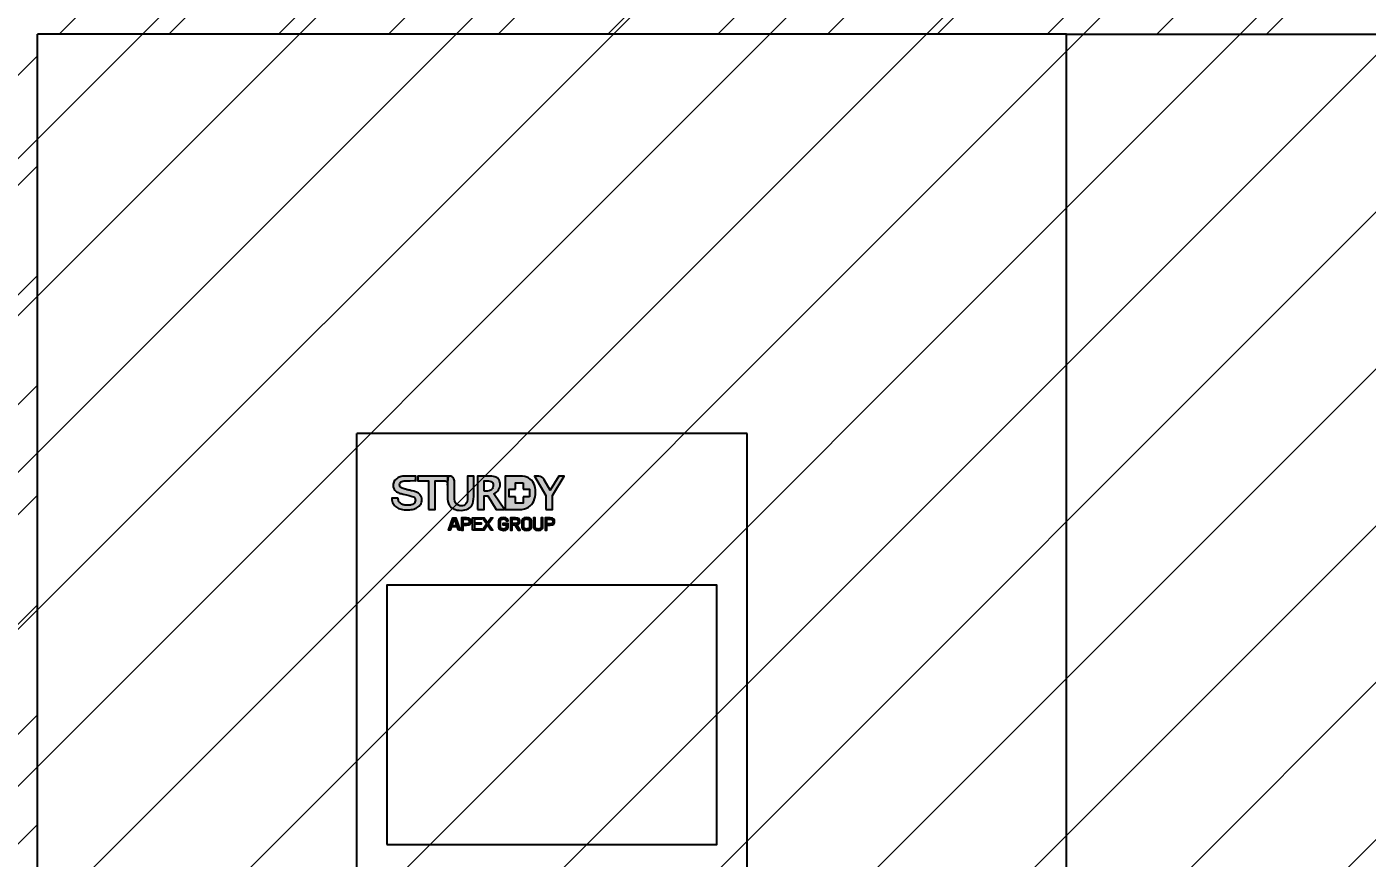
# Model space of a CAD drawing. Header units: millimetres. Extents: x 0 to 16115, y 0 to 11330.
# Drawn here: x 10148 to 10904, y 4793 to 5262 of the extents above; entities that cross this region are included whole.
import ezdxf

# ---------------------------------------------------------------- set-up
doc = ezdxf.new("R2010")
doc.units = ezdxf.units.MM
doc.header["$MEASUREMENT"] = 0
doc.linetypes.add('HIDDEN', pattern=[9.525, 6.35, -3.175])
doc.layers.get('0').update_dxf_attribs({"lineweight": 25})
for name, color, linetype, lineweight in [('D', 3, 'Continuous', 13), ('DIM', 3, 'Continuous', 9), ('H', 2, 'HIDDEN', 15)]:
    doc.layers.add(name, color=color, linetype=linetype, lineweight=lineweight)
doc.styles.add('STU25', font='isocp2.shx')
doc.dimstyles.new('STU25', dxfattribs={"dimscale": 50, "dimtxt": 2.5, "dimasz": 2, "dimexe": 0.6, "dimexo": 1, "dimgap": 1, "dimtad": 1, "dimdsep": 46, "dimtxsty": 'STU25', "dimcen": 2, "dimazin": 2, "dimtfac": 1, "dimtmove": 0, "dimatfit": 3, "dimfxl": 0, "dimtolj": 1, "dimtzin": 0, "dimarcsym": 0})

# ---------------------------------------------------------------- blocks, each defined once
blk = doc.blocks.new('*D19')
at = {"layer": 'D', "color": 0, "lineweight": -2}
for p, q in [((10104.43, 5257.75), (8878.64, 5257.75)), ((8908.64, 5157.75), (8908.64, 3284.75)), ((9673.65, 3184.75), (8878.64, 3184.75))]:
    blk.add_line(p, q, dxfattribs=at)
at = {"layer": 'D', "color": 0}
for points in [[(8891.97, 5157.75), (8925.3, 5157.75), (8908.64, 5257.75)], [(8891.97, 3284.75), (8925.3, 3284.75), (8908.64, 3184.75)]]:
    blk.add_solid(points, dxfattribs=at)
at = {"layer": 'Defpoints', "color": 0}
for p in [(10154.43, 5257.75), (8908.64, 3184.75), (9723.65, 3184.75)]:
    blk.add_point(p, dxfattribs=at)
at = {"layer": 'D', "color": 0, "insert": (8796.12, 4221.25), "char_height": 125, "attachment_point": 5, "rotation": 90, "style": 'STU25'}
blk.add_mtext('\\A1;2073', dxfattribs=at)

msp = doc.modelspace()

# ---------------------------------------------------------------- hatches: boundary and pattern name
h = msp.add_hatch(color=256)
h.dxf.hatch_style = 2
edge = h.paths.add_edge_path()
edge.add_spline(control_points=[(10389.187, 4990.21), (10388.071, 4990.714), (10387.183, 4991.464), (10386.531, 4992.46), (10385.881, 4993.455), (10385.553, 4995.042), (10385.553, 4997.22), (10385.553, 4997.22), (10385.553, 5008.733), (10385.553, 5008.733), (10385.553, 5008.733), (10386.869, 5008.733), (10386.869, 5008.733), (10386.869, 5008.733), (10387.955, 5008.804), (10388.796, 5007.873), (10389.563, 5007.023), (10389.46, 5005.978), (10389.46, 5005.978), (10389.46, 5005.978), (10389.46, 4997.194), (10389.46, 4997.194), (10389.46, 4995.107), (10389.814, 4993.725), (10390.52, 4993.047), (10391.229, 4992.366), (10392.147, 4992.027), (10393.272, 4992.027), (10394.384, 4992.027), (10395.266, 4992.363), (10395.923, 4993.034), (10396.581, 4993.705), (10396.909, 4994.997), (10396.909, 4996.915), (10396.909, 4996.915), (10396.909, 5008.733), (10396.909, 5008.733), (10396.909, 5008.733), (10400.319, 5008.733), (10400.319, 5008.733), (10400.319, 5008.733), (10400.319, 4997.182), (10400.319, 4997.182), (10400.319, 4995.004), (10400.044, 4993.443), (10399.498, 4992.498), (10398.953, 4991.555), (10398.161, 4990.811), (10397.128, 4990.268), (10396.096, 4989.727), (10394.786, 4989.455), (10393.203, 4989.455), (10391.643, 4989.455), (10390.306, 4989.708), (10389.187, 4990.21)], knot_values=[0, 0, 0, 0, 1, 1, 1, 2, 2, 2, 3, 3, 3, 4, 4, 4, 5, 5, 5, 6, 6, 6, 7, 7, 7, 8, 8, 8, 9, 9, 9, 10, 10, 10, 11, 11, 11, 12, 12, 12, 13, 13, 13, 14, 14, 14, 15, 15, 15, 16, 16, 16, 17, 17, 17, 18, 18, 18, 18], degree=3, periodic=1)
h = msp.add_hatch(color=256)
h.dxf.hatch_style = 2
edge = h.paths.add_edge_path()
edge.add_spline(control_points=[(10440.917, 4997.806), (10440.917, 4997.806), (10434.597, 5008.733), (10434.597, 5008.733), (10434.597, 5008.733), (10436.098, 5008.733), (10436.098, 5008.733), (10436.098, 5008.733), (10437.562, 5008.796), (10438.647, 5008.233), (10439.732, 5007.67), (10440.081, 5006.715), (10440.081, 5006.715), (10440.081, 5006.715), (10443.505, 5000.797), (10443.505, 5000.797), (10443.505, 5000.797), (10448.288, 5008.733), (10448.288, 5008.733), (10448.288, 5008.733), (10451.391, 5008.733), (10451.391, 5008.733), (10451.391, 5008.733), (10444.823, 4997.83), (10444.823, 4997.83), (10444.823, 4997.83), (10444.823, 4989.928), (10444.823, 4989.928), (10444.823, 4989.928), (10440.917, 4989.928), (10440.917, 4989.928), (10440.917, 4989.928), (10440.917, 4997.806), (10440.917, 4997.806)], knot_values=[0, 0, 0, 0, 1, 1, 1, 2, 2, 2, 3, 3, 3, 4, 4, 4, 5, 5, 5, 6, 6, 6, 7, 7, 7, 8, 8, 8, 9, 9, 9, 10, 10, 10, 11, 11, 11, 11], degree=3, periodic=1)
h = msp.add_hatch(color=256)
h.dxf.hatch_style = 2
edge = h.paths.add_edge_path()
edge.add_spline(control_points=[(10359.86, 5005.773), (10359.491, 5005.593), (10359.185, 5005.349), (10358.942, 5005.041), (10358.7, 5004.733), (10358.579, 5004.348), (10358.579, 5003.887), (10358.579, 5003.235), (10358.806, 5002.727), (10359.263, 5002.358), (10359.719, 5001.99), (10360.315, 5001.712), (10361.053, 5001.525), (10361.131, 5001.507), (10361.437, 5001.434), (10361.971, 5001.305), (10362.504, 5001.177), (10363.101, 5001.036), (10363.761, 5000.882), (10364.42, 5000.728), (10365.066, 5000.578), (10365.698, 5000.432), (10366.328, 5000.287), (10366.78, 5000.18), (10367.051, 5000.111), (10367.73, 4999.923), (10368.322, 4999.667), (10368.828, 4999.342), (10369.332, 4999.017), (10369.754, 4998.644), (10370.094, 4998.225), (10370.434, 4997.806), (10370.685, 4997.356), (10370.851, 4996.877), (10371.015, 4996.398), (10371.098, 4995.918), (10371.098, 4995.44), (10371.098, 4994.412), (10370.86, 4993.535), (10370.385, 4992.809), (10369.91, 4992.081), (10369.283, 4991.486), (10368.507, 4991.024), (10367.73, 4990.561), (10366.847, 4990.223), (10365.857, 4990.01), (10364.868, 4989.796), (10363.858, 4989.688), (10362.829, 4989.688), (10361.645, 4989.688), (10360.529, 4989.817), (10359.482, 4990.073), (10358.433, 4990.331), (10357.521, 4990.724), (10356.744, 4991.255), (10355.968, 4991.785), (10355.347, 4992.466), (10354.881, 4993.296), (10354.416, 4994.126), (10354.172, 4995.106), (10354.153, 4996.235), (10354.153, 4996.235), (10357.793, 4996.235), (10357.793, 4996.235), (10357.793, 4995.534), (10357.928, 4994.934), (10358.2, 4994.438), (10358.472, 4993.942), (10358.85, 4993.535), (10359.336, 4993.219), (10359.821, 4992.901), (10360.378, 4992.671), (10361.01, 4992.526), (10361.641, 4992.38), (10362.324, 4992.307), (10363.062, 4992.307), (10363.858, 4992.307), (10364.537, 4992.388), (10365.1, 4992.551), (10365.663, 4992.714), (10366.12, 4992.923), (10366.469, 4993.181), (10366.819, 4993.437), (10367.07, 4993.732), (10367.225, 4994.066), (10367.381, 4994.4), (10367.459, 4994.738), (10367.459, 4995.08), (10367.459, 4995.782), (10367.279, 4996.299), (10366.92, 4996.634), (10366.561, 4996.967), (10366.168, 4997.202), (10365.741, 4997.34), (10365.003, 4997.579), (10364.145, 4997.806), (10363.165, 4998.02), (10362.184, 4998.233), (10360.976, 4998.512), (10359.54, 4998.854), (10358.646, 4999.06), (10357.905, 4999.329), (10357.312, 4999.662), (10356.72, 4999.997), (10356.25, 5000.369), (10355.9, 5000.779), (10355.55, 5001.19), (10355.303, 5001.627), (10355.158, 5002.089), (10355.012, 5002.551), (10354.94, 5003.021), (10354.94, 5003.501), (10354.94, 5004.425), (10355.158, 5005.225), (10355.594, 5005.902), (10356.031, 5006.577), (10356.609, 5007.138), (10357.327, 5007.583), (10358.045, 5008.028), (10358.626, 5008.298), (10359.538, 5008.513), (10360.451, 5008.726), (10361.694, 5008.733), (10362.626, 5008.733), (10363.713, 5008.733), (10367.668, 5008.733), (10367.668, 5008.733), (10367.668, 5008.733), (10367.655, 5006.176), (10367.655, 5006.176), (10367.655, 5006.176), (10361.663, 5006.213), (10361.065, 5006.088), (10360.622, 5005.996), (10360.228, 5005.953), (10359.86, 5005.773)], knot_values=[0, 0, 0, 0, 1, 1, 1, 2, 2, 2, 3, 3, 3, 4, 4, 4, 5, 5, 5, 6, 6, 6, 7, 7, 7, 8, 8, 8, 9, 9, 9, 10, 10, 10, 11, 11, 11, 12, 12, 12, 13, 13, 13, 14, 14, 14, 15, 15, 15, 16, 16, 16, 17, 17, 17, 18, 18, 18, 19, 19, 19, 20, 20, 20, 21, 21, 21, 22, 22, 22, 23, 23, 23, 24, 24, 24, 25, 25, 25, 26, 26, 26, 27, 27, 27, 28, 28, 28, 29, 29, 29, 30, 30, 30, 31, 31, 31, 32, 32, 32, 33, 33, 33, 34, 34, 34, 35, 35, 35, 36, 36, 36, 37, 37, 37, 38, 38, 38, 39, 39, 39, 40, 40, 40, 41, 41, 41, 42, 42, 42, 43, 43, 43, 44, 44, 44, 45, 45, 45, 45], degree=3, periodic=1)
h = msp.add_hatch(color=256)
h.dxf.hatch_style = 2
edge = h.paths.add_edge_path()
edge.add_spline(control_points=[(10374.783, 5006.136), (10374.783, 5006.136), (10368.778, 5006.136), (10368.778, 5006.136), (10368.778, 5006.136), (10368.778, 5008.733), (10368.778, 5008.733), (10368.778, 5008.733), (10386.138, 5008.733), (10386.138, 5008.733), (10386.138, 5008.733), (10385.602, 5003.563), (10385.602, 5003.563), (10385.602, 5003.563), (10385.709, 5005.343), (10385.116, 5005.785), (10384.522, 5006.228), (10383.949, 5006.136), (10383.949, 5006.136), (10383.949, 5006.136), (10383.432, 5006.136), (10383.432, 5006.136), (10383.432, 5006.136), (10378.689, 5006.136), (10378.689, 5006.136), (10378.689, 5006.136), (10378.689, 4989.928), (10378.689, 4989.928), (10378.689, 4989.928), (10374.783, 4989.928), (10374.783, 4989.928), (10374.783, 4989.928), (10374.783, 5006.136), (10374.783, 5006.136)], knot_values=[0, 0, 0, 0, 1, 1, 1, 2, 2, 2, 3, 3, 3, 4, 4, 4, 5, 5, 5, 6, 6, 6, 7, 7, 7, 8, 8, 8, 9, 9, 9, 10, 10, 10, 11, 11, 11, 11], degree=3, periodic=1)
h = msp.add_hatch(color=256)
h.dxf.hatch_style = 2
edge = h.paths.add_edge_path()
edge.add_spline(control_points=[(10415.277, 5004.074), (10415.277, 5002.975), (10414.956, 5001.935), (10414.323, 5000.956), (10413.687, 4999.98), (10412.791, 4999.233), (10411.633, 4998.718), (10411.633, 4998.718), (10417.768, 4989.928), (10417.768, 4989.928), (10417.768, 4989.928), (10413.011, 4989.928), (10413.011, 4989.928), (10413.011, 4989.928), (10408.325, 4997.627), (10408.325, 4997.627), (10408.325, 4997.627), (10406.2, 4997.627), (10406.2, 4997.627), (10406.2, 4997.627), (10406.2, 4989.928), (10406.2, 4989.928), (10406.2, 4989.928), (10402.522, 4989.928), (10402.522, 4989.928), (10402.522, 4989.928), (10402.522, 5008.733), (10402.522, 5008.733), (10402.522, 5008.733), (10409.551, 5008.733), (10409.551, 5008.733), (10410.991, 5008.733), (10412.086, 5008.553), (10412.84, 5008.195), (10413.591, 5007.834), (10414.186, 5007.288), (10414.622, 5006.556), (10415.057, 5005.824), (10415.277, 5004.996), (10415.277, 5004.074)], knot_values=[0, 0, 0, 0, 1, 1, 1, 2, 2, 2, 3, 3, 3, 4, 4, 4, 5, 5, 5, 6, 6, 6, 7, 7, 7, 8, 8, 8, 9, 9, 9, 10, 10, 10, 11, 11, 11, 12, 12, 12, 13, 13, 13, 13], degree=3, periodic=1)
edge = h.paths.add_edge_path()
edge.add_spline(control_points=[(10406.2, 5000.199), (10406.2, 5000.199), (10407.094, 5000.199), (10407.094, 5000.199), (10408.7, 5000.199), (10409.815, 5000.551), (10410.437, 5001.255), (10411.057, 5001.96), (10411.371, 5002.754), (10411.371, 5003.643), (10411.371, 5004.414), (10411.118, 5005.027), (10410.618, 5005.48), (10410.117, 5005.932), (10409.098, 5006.161), (10407.562, 5006.161), (10407.562, 5006.161), (10406.2, 5006.161), (10406.2, 5006.161), (10406.2, 5006.161), (10406.2, 5000.199), (10406.2, 5000.199)], knot_values=[0, 0, 0, 0, 1, 1, 1, 2, 2, 2, 3, 3, 3, 4, 4, 4, 5, 5, 5, 6, 6, 6, 7, 7, 7, 7], degree=3, periodic=1)
h = msp.add_hatch(color=256)
edge = h.paths.add_edge_path()
edge.add_spline(control_points=[(10418.123, 4989.928), (10418.123, 4989.928), (10418.123, 5008.733), (10418.123, 5008.733), (10418.123, 5008.733), (10426.214, 5008.733), (10426.214, 5008.733), (10428.383, 5008.733), (10430.07, 5008.386), (10431.275, 5007.692), (10432.484, 5006.997), (10433.444, 5005.974), (10434.16, 5004.623), (10434.876, 5003.272), (10435.234, 5001.638), (10435.234, 4999.725), (10435.234, 4997.853), (10434.893, 4996.179), (10434.21, 4994.707), (10433.53, 4993.232), (10432.538, 4992.066), (10431.233, 4991.212), (10429.929, 4990.356), (10428.14, 4989.928), (10425.872, 4989.928), (10425.872, 4989.928), (10418.123, 4989.928), (10418.123, 4989.928)], knot_values=[0, 0, 0, 0, 1, 1, 1, 2, 2, 2, 3, 3, 3, 4, 4, 4, 5, 5, 5, 6, 6, 6, 7, 7, 7, 8, 8, 8, 9, 9, 9, 9], degree=3, periodic=0)
h.paths.add_polyline_path([(10428.276, 4997.052), (10428.276, 4993.55), (10423.898, 4993.55), (10423.898, 4997.052), (10420.393, 4997.052), (10420.393, 5001.43), (10423.898, 5001.43), (10423.898, 5005.03), (10428.276, 5005.03), (10428.276, 5001.43), (10431.873, 5001.43), (10431.873, 4997.052)], flags=16)
h = msp.add_hatch(color=256)
h.paths.add_polyline_path([(10409.945, 4978.261), (10408.084, 4981.038), (10406.238, 4978.261), (10405.069, 4978.261), (10407.513, 4981.785), (10405.081, 4985.28), (10406.224, 4985.28), (10408.071, 4982.524), (10409.957, 4985.28), (10411.087, 4985.28), (10408.642, 4981.796), (10411.114, 4978.261)])
h.paths.add_polyline_path([(10399.674, 4978.261), (10399.674, 4985.28), (10404.788, 4985.28), (10404.788, 4984.532), (10400.697, 4984.532), (10400.697, 4982.347), (10404.484, 4982.347), (10404.484, 4981.599), (10400.697, 4981.599), (10400.697, 4979.01), (10404.788, 4979.01), (10404.788, 4978.261)])
h.paths.add_polyline_path([(10389.496, 4984.581), (10389.323, 4984.581), (10388.061, 4980.978), (10390.758, 4980.978)], flags=16)
h.paths.add_polyline_path([(10391.715, 4978.261), (10391.024, 4980.24), (10387.822, 4980.24), (10387.105, 4978.261), (10386.081, 4978.261), (10388.552, 4985.28), (10390.213, 4985.28), (10392.725, 4978.261)])
edge = h.paths.add_edge_path()
edge.add_spline(control_points=[(10430.155, 4978.173), (10428.07, 4978.173), (10427.484, 4979.413), (10427.484, 4980.063), (10427.484, 4980.063), (10427.484, 4983.488), (10427.484, 4983.488), (10427.484, 4984.119), (10428.029, 4985.349), (10430.167, 4985.349), (10432.241, 4985.349), (10432.838, 4984.119), (10432.838, 4983.479), (10432.838, 4983.479), (10432.838, 4980.053), (10432.838, 4980.053), (10432.838, 4979.403), (10432.28, 4978.173), (10430.155, 4978.173)], knot_values=[0, 0, 0, 0, 1, 1, 1, 2, 2, 2, 3, 3, 3, 4, 4, 4, 5, 5, 5, 6, 6, 6, 6], degree=3, periodic=0)
edge = h.paths.add_edge_path()
edge.add_spline(control_points=[(10396.246, 4981.028), (10396.246, 4981.028), (10394.412, 4981.028), (10394.412, 4981.028), (10394.412, 4981.028), (10394.412, 4978.261), (10394.412, 4978.261), (10394.412, 4978.261), (10393.389, 4978.261), (10393.389, 4978.261), (10393.389, 4978.261), (10393.389, 4985.28), (10393.389, 4985.28), (10393.389, 4985.28), (10396.192, 4985.28), (10396.192, 4985.28), (10398.331, 4985.28), (10398.743, 4984.02), (10398.743, 4983.42), (10398.743, 4983.42), (10398.743, 4982.908), (10398.743, 4982.908), (10398.743, 4982.288), (10398.331, 4981.028), (10396.246, 4981.028)], knot_values=[0, 0, 0, 0, 1, 1, 1, 2, 2, 2, 3, 3, 3, 4, 4, 4, 5, 5, 5, 6, 6, 6, 7, 7, 7, 8, 8, 8, 8], degree=3, periodic=0)
edge = h.paths.add_edge_path(flags=16)
edge.add_spline(control_points=[(10397.72, 4983.4), (10397.72, 4984.394), (10396.724, 4984.532), (10396.165, 4984.532), (10396.165, 4984.532), (10394.412, 4984.532), (10394.412, 4984.532), (10394.412, 4984.532), (10394.412, 4981.775), (10394.412, 4981.775), (10394.412, 4981.775), (10396.192, 4981.775), (10396.192, 4981.775), (10396.75, 4981.775), (10397.72, 4981.923), (10397.72, 4982.918), (10397.72, 4982.918), (10397.72, 4983.4), (10397.72, 4983.4)], knot_values=[0, 0, 0, 0, 1, 1, 1, 2, 2, 2, 3, 3, 3, 4, 4, 4, 5, 5, 5, 6, 6, 6, 6], degree=3, periodic=0)
edge = h.paths.add_edge_path()
edge.add_spline(control_points=[(10417.04, 4978.173), (10414.953, 4978.173), (10414.383, 4979.443), (10414.383, 4980.063), (10414.383, 4980.063), (10414.383, 4983.488), (10414.383, 4983.488), (10414.383, 4984.09), (10414.927, 4985.349), (10417.067, 4985.349), (10419.139, 4985.349), (10419.736, 4984.148), (10419.736, 4983.479), (10419.736, 4983.479), (10418.714, 4983.479), (10418.714, 4983.479), (10418.714, 4984.444), (10417.598, 4984.611), (10417.067, 4984.611), (10416.522, 4984.611), (10415.405, 4984.444), (10415.405, 4983.469), (10415.405, 4983.469), (10415.405, 4980.063), (10415.405, 4980.063), (10415.405, 4979.069), (10416.522, 4978.911), (10417.067, 4978.911), (10417.598, 4978.911), (10418.714, 4979.069), (10418.714, 4980.063), (10418.714, 4980.063), (10418.714, 4981.381), (10418.714, 4981.381), (10418.714, 4981.381), (10416.761, 4981.381), (10416.761, 4981.381), (10416.761, 4981.381), (10416.761, 4982.13), (10416.761, 4982.13), (10416.761, 4982.13), (10419.736, 4982.13), (10419.736, 4982.13), (10419.736, 4982.13), (10419.736, 4980.053), (10419.736, 4980.053), (10419.736, 4979.433), (10419.153, 4978.173), (10417.04, 4978.173)], knot_values=[0, 0, 0, 0, 1, 1, 1, 2, 2, 2, 3, 3, 3, 4, 4, 4, 5, 5, 5, 6, 6, 6, 7, 7, 7, 8, 8, 8, 9, 9, 9, 10, 10, 10, 11, 11, 11, 12, 12, 12, 13, 13, 13, 14, 14, 14, 15, 15, 15, 16, 16, 16, 16], degree=3, periodic=0)
edge = h.paths.add_edge_path(flags=17)
edge.add_spline(control_points=[(10425.344, 4983.4), (10425.344, 4984.394), (10424.335, 4984.532), (10423.777, 4984.532), (10423.777, 4984.532), (10422.023, 4984.532), (10422.023, 4984.532), (10422.023, 4984.532), (10422.023, 4981.973), (10422.023, 4981.973), (10422.023, 4981.973), (10423.804, 4981.973), (10423.804, 4981.973), (10424.362, 4981.973), (10425.344, 4982.12), (10425.344, 4983.105), (10425.344, 4983.105), (10425.344, 4983.4), (10425.344, 4983.4)], knot_values=[0, 0, 0, 0, 1, 1, 1, 2, 2, 2, 3, 3, 3, 4, 4, 4, 5, 5, 5, 6, 6, 6, 6], degree=3, periodic=0)
edge = h.paths.add_edge_path()
edge.add_spline(control_points=[(10425.437, 4978.261), (10425.437, 4978.261), (10423.577, 4981.224), (10423.577, 4981.224), (10423.577, 4981.224), (10422.023, 4981.224), (10422.023, 4981.224), (10422.023, 4981.224), (10422.023, 4978.261), (10422.023, 4978.261), (10422.023, 4978.261), (10421, 4978.261), (10421, 4978.261), (10421, 4978.261), (10421, 4985.28), (10421, 4985.28), (10421, 4985.28), (10423.804, 4985.28), (10423.804, 4985.28), (10425.942, 4985.28), (10426.368, 4984.03), (10426.368, 4983.429), (10426.368, 4983.429), (10426.368, 4983.095), (10426.368, 4983.095), (10426.368, 4982.573), (10426.048, 4981.599), (10424.653, 4981.294), (10424.653, 4981.294), (10426.593, 4978.261), (10426.593, 4978.261), (10426.593, 4978.261), (10425.437, 4978.261), (10425.437, 4978.261)], knot_values=[0, 0, 0, 0, 1, 1, 1, 2, 2, 2, 3, 3, 3, 4, 4, 4, 5, 5, 5, 6, 6, 6, 7, 7, 7, 8, 8, 8, 9, 9, 9, 10, 10, 10, 11, 11, 11, 11], degree=3, periodic=0)
edge = h.paths.add_edge_path()
edge.add_spline(control_points=[(10443.455, 4981.028), (10443.455, 4981.028), (10441.621, 4981.028), (10441.621, 4981.028), (10441.621, 4981.028), (10441.621, 4978.261), (10441.621, 4978.261), (10441.621, 4978.261), (10440.598, 4978.261), (10440.598, 4978.261), (10440.598, 4978.261), (10440.598, 4985.28), (10440.598, 4985.28), (10440.598, 4985.28), (10443.402, 4985.28), (10443.402, 4985.28), (10445.542, 4985.28), (10445.952, 4984.02), (10445.952, 4983.42), (10445.952, 4983.42), (10445.952, 4982.908), (10445.952, 4982.908), (10445.952, 4982.288), (10445.542, 4981.028), (10443.455, 4981.028)], knot_values=[0, 0, 0, 0, 1, 1, 1, 2, 2, 2, 3, 3, 3, 4, 4, 4, 5, 5, 5, 6, 6, 6, 7, 7, 7, 8, 8, 8, 8], degree=3, periodic=0)
edge = h.paths.add_edge_path()
edge.add_spline(control_points=[(10436.666, 4978.173), (10434.514, 4978.173), (10433.968, 4979.403), (10433.968, 4980.063), (10433.968, 4980.063), (10433.968, 4985.28), (10433.968, 4985.28), (10433.968, 4985.28), (10434.991, 4985.28), (10434.991, 4985.28), (10434.991, 4985.28), (10434.991, 4980.063), (10434.991, 4980.063), (10434.991, 4979.069), (10436.12, 4978.911), (10436.651, 4978.911), (10437.196, 4978.911), (10438.313, 4979.069), (10438.313, 4980.063), (10438.313, 4980.063), (10438.313, 4985.28), (10438.313, 4985.28), (10438.313, 4985.28), (10439.336, 4985.28), (10439.336, 4985.28), (10439.336, 4985.28), (10439.336, 4980.053), (10439.336, 4980.053), (10439.336, 4979.393), (10438.804, 4978.173), (10436.666, 4978.173)], knot_values=[0, 0, 0, 0, 1, 1, 1, 2, 2, 2, 3, 3, 3, 4, 4, 4, 5, 5, 5, 6, 6, 6, 7, 7, 7, 8, 8, 8, 9, 9, 9, 10, 10, 10, 10], degree=3, periodic=0)
edge = h.paths.add_edge_path(flags=17)
edge.add_spline(control_points=[(10431.816, 4983.469), (10431.816, 4984.453), (10430.699, 4984.611), (10430.167, 4984.611), (10429.623, 4984.611), (10428.508, 4984.453), (10428.508, 4983.469), (10428.508, 4983.469), (10428.508, 4980.063), (10428.508, 4980.063), (10428.508, 4979.069), (10429.623, 4978.911), (10430.167, 4978.911), (10430.699, 4978.911), (10431.816, 4979.069), (10431.816, 4980.063), (10431.816, 4980.063), (10431.816, 4983.469), (10431.816, 4983.469)], knot_values=[0, 0, 0, 0, 1, 1, 1, 2, 2, 2, 3, 3, 3, 4, 4, 4, 5, 5, 5, 6, 6, 6, 6], degree=3, periodic=0)
edge = h.paths.add_edge_path(flags=16)
edge.add_spline(control_points=[(10444.93, 4983.4), (10444.93, 4984.394), (10443.933, 4984.532), (10443.375, 4984.532), (10443.375, 4984.532), (10441.621, 4984.532), (10441.621, 4984.532), (10441.621, 4984.532), (10441.621, 4981.775), (10441.621, 4981.775), (10441.621, 4981.775), (10443.402, 4981.775), (10443.402, 4981.775), (10443.96, 4981.775), (10444.93, 4981.923), (10444.93, 4982.918), (10444.93, 4982.918), (10444.93, 4983.4), (10444.93, 4983.4)], knot_values=[0, 0, 0, 0, 1, 1, 1, 2, 2, 2, 3, 3, 3, 4, 4, 4, 5, 5, 5, 6, 6, 6, 6], degree=3, periodic=0)
at = {"layer": 'DIM'}
h = msp.add_hatch(dxfattribs=at)
h.set_pattern_fill('ANSI31', color=256, scale=350, style=0)
h.set_pattern_definition([(45, (-20178.267, -2318.325), (-30.93592, 30.93592), [])])
h.paths.add_polyline_path([(10154.43, 5257.746), (10154.43, 3184.746), (9723.646, 3184.746), (9723.646, 4971.681), (9054.43, 4971.681), (9054.43, 6434.746), (12994.43, 6434.746), (12994.43, 4971.681), (12325.214, 4971.681), (12325.214, 3184.746), (11894.43, 3184.746), (11894.43, 5257.746)])
edge = h.paths.add_edge_path(flags=16)
edge.add_line((11894.43, 3207.746), (11894.43, 3184.746))
edge.add_line((10154.43, 3207.746), (10154.43, 3184.746))
at = {"layer": 'H', "ltscale": 5}
h = msp.add_hatch(dxfattribs=at)
h.set_pattern_fill('ANSI31', color=256, scale=500, style=0)
h.set_pattern_definition([(45, (4304.4, 20650.17), (-44.19417, 44.19417), [])])
h.paths.add_polyline_path([(13044.43, 6434.746), (12994.43, 6434.746)], flags=16)
h.paths.add_polyline_path([(13044.43, 6434.746), (12994.43, 6434.746)], flags=0)
h.paths.add_polyline_path([(13044.43, 6434.746), (12994.43, 6434.746)], flags=0)
h.paths.add_polyline_path([(13044.43, 6434.746), (12994.43, 6434.746)], flags=0)
h.paths.add_polyline_path([(13044.43, 6434.746), (12994.43, 6434.746)], flags=0)
edge = h.paths.add_edge_path()
edge.add_line((9054.43, 3184.746), (9054.43, 6434.746))
edge.add_line((9004.43, 3134.746), (9004.43, 6434.746))
edge.add_line((9054.43, 3184.746), (12994.43, 3184.746))
edge.add_line((9004.43, 3134.746), (13044.43, 3134.746))
edge.add_line((13044.43, 6434.746), (12994.43, 6434.746))
edge.add_line((12994.43, 5184.746), (12994.43, 5194.746))
edge.add_line((12994.43, 3184.746), (12994.43, 6434.746))
edge.add_line((13044.43, 3134.746), (13044.43, 6434.746))

# ---------------------------------------------------------------- linework, layer by layer
for p, q in [((10734.43, 5257.746), (10154.43, 5257.746)), ((10154.43, 3557.746), (10154.43, 5257.746)), ((10734.43, 3557.746), (10734.43, 5257.746)), ((10734.43, 5257.746), (11894.43, 5257.746)), ((10734.43, 3557.746), (10734.43, 5257.746)), ((10334.43, 4282.746), (10334.43, 5032.746)), ((10554.43, 5032.746), (10334.43, 5032.746)), ((10554.43, 4282.746), (10554.43, 5032.746))]:
    msp.add_line(p, q)
for points in [[(10423.898, 4997.052), (10420.393, 4997.052), (10420.393, 5001.43), (10423.898, 5001.43)], [(10423.898, 5001.43), (10423.898, 5005.03), (10428.276, 5005.03)], [(10428.276, 5005.03), (10428.276, 5001.43)], [(10428.276, 5001.43), (10431.873, 5001.43), (10431.873, 4997.052)], [(10428.276, 4997.052), (10428.276, 4993.55), (10423.898, 4993.55), (10423.898, 4997.052)], [(10431.873, 4997.052), (10428.276, 4997.052)], [(10391.715, 4978.261), (10391.024, 4980.24), (10387.822, 4980.24), (10387.105, 4978.261), (10386.081, 4978.261), (10388.552, 4985.28), (10390.213, 4985.28), (10392.725, 4978.261), (10391.715, 4978.261)], [(10389.496, 4984.581), (10389.323, 4984.581), (10388.061, 4980.978), (10390.758, 4980.978), (10389.496, 4984.581)], [(10399.674, 4978.261), (10399.674, 4985.28), (10404.788, 4985.28), (10404.788, 4984.532), (10400.697, 4984.532), (10400.697, 4982.347), (10404.484, 4982.347), (10404.484, 4981.599), (10400.697, 4981.599), (10400.697, 4979.01), (10404.788, 4979.01), (10404.788, 4978.261), (10399.674, 4978.261)], [(10409.945, 4978.261), (10408.084, 4981.038), (10406.238, 4978.261), (10405.069, 4978.261), (10407.513, 4981.785), (10405.081, 4985.28), (10406.224, 4985.28), (10408.071, 4982.524), (10409.957, 4985.28), (10411.087, 4985.28), (10408.642, 4981.796), (10411.114, 4978.261), (10409.945, 4978.261)]]:
    msp.add_lwpolyline(points)
msp.add_lwpolyline([(10351.43, 4801.246), (10537.43, 4801.246), (10537.43, 4947.246), (10351.43, 4947.246)], close=True)
for points, knots in [([(10385.553, 5008.733), (10385.553, 5008.733), (10386.869, 5008.733), (10386.869, 5008.733), (10386.869, 5008.733), (10387.955, 5008.804), (10388.796, 5007.873), (10389.563, 5007.023), (10389.46, 5005.978), (10389.46, 5005.978), (10389.46, 5005.978), (10389.46, 4997.194), (10389.46, 4997.194), (10389.46, 4995.107), (10389.814, 4993.725), (10390.52, 4993.047), (10391.229, 4992.366), (10392.147, 4992.027), (10393.272, 4992.027), (10394.384, 4992.027), (10395.266, 4992.363), (10395.923, 4993.034), (10396.581, 4993.705), (10396.909, 4994.997), (10396.909, 4996.915), (10396.909, 4996.915), (10396.909, 5008.733), (10396.909, 5008.733), (10396.909, 5008.733), (10400.319, 5008.733), (10400.319, 5008.733), (10400.319, 5008.733), (10400.319, 4997.182), (10400.319, 4997.182), (10400.319, 4995.004), (10400.044, 4993.443), (10399.498, 4992.498), (10398.953, 4991.555), (10398.161, 4990.811), (10397.128, 4990.268), (10396.096, 4989.727), (10394.786, 4989.455), (10393.203, 4989.455), (10391.643, 4989.455), (10390.306, 4989.708), (10389.187, 4990.21), (10388.071, 4990.714), (10387.183, 4991.464), (10386.531, 4992.46), (10385.881, 4993.455), (10385.553, 4995.042), (10385.553, 4997.22), (10385.553, 4997.22), (10385.553, 5008.733), (10385.553, 5008.733)], [0, 0, 0, 0, 1, 1, 1, 2, 2, 2, 3, 3, 3, 4, 4, 4, 5, 5, 5, 6, 6, 6, 7, 7, 7, 8, 8, 8, 9, 9, 9, 10, 10, 10, 11, 11, 11, 12, 12, 12, 13, 13, 13, 14, 14, 14, 15, 15, 15, 16, 16, 16, 17, 17, 17, 18, 18, 18, 18]), ([(10440.917, 4989.928), (10440.917, 4989.928), (10440.917, 4997.806), (10440.917, 4997.806), (10440.917, 4997.806), (10434.597, 5008.733), (10434.597, 5008.733), (10434.597, 5008.733), (10436.098, 5008.733), (10436.098, 5008.733), (10436.098, 5008.733), (10437.562, 5008.796), (10438.647, 5008.233), (10439.732, 5007.67), (10440.081, 5006.715), (10440.081, 5006.715), (10440.081, 5006.715), (10443.505, 5000.797), (10443.505, 5000.797), (10443.505, 5000.797), (10448.288, 5008.733), (10448.288, 5008.733), (10448.288, 5008.733), (10451.391, 5008.733), (10451.391, 5008.733), (10451.391, 5008.733), (10444.823, 4997.83), (10444.823, 4997.83), (10444.823, 4997.83), (10444.823, 4989.928), (10444.823, 4989.928), (10444.823, 4989.928), (10440.917, 4989.928), (10440.917, 4989.928)], [0, 0, 0, 0, 1, 1, 1, 2, 2, 2, 3, 3, 3, 4, 4, 4, 5, 5, 5, 6, 6, 6, 7, 7, 7, 8, 8, 8, 9, 9, 9, 10, 10, 10, 11, 11, 11, 11]), ([(10357.793, 4996.235), (10357.793, 4995.534), (10357.928, 4994.934), (10358.2, 4994.438), (10358.472, 4993.942), (10358.85, 4993.535), (10359.336, 4993.219), (10359.821, 4992.901), (10360.378, 4992.671), (10361.01, 4992.526), (10361.641, 4992.38), (10362.324, 4992.307), (10363.062, 4992.307), (10363.858, 4992.307), (10364.537, 4992.388), (10365.1, 4992.551), (10365.663, 4992.714), (10366.12, 4992.923), (10366.469, 4993.181), (10366.819, 4993.437), (10367.07, 4993.732), (10367.225, 4994.066), (10367.381, 4994.4), (10367.459, 4994.738), (10367.459, 4995.08), (10367.459, 4995.782), (10367.279, 4996.299), (10366.92, 4996.634), (10366.561, 4996.967), (10366.168, 4997.202), (10365.741, 4997.34), (10365.003, 4997.579), (10364.145, 4997.806), (10363.165, 4998.02), (10362.184, 4998.233), (10360.976, 4998.512), (10359.54, 4998.854), (10358.646, 4999.06), (10357.905, 4999.329), (10357.312, 4999.662), (10356.72, 4999.997), (10356.25, 5000.369), (10355.9, 5000.779), (10355.55, 5001.19), (10355.303, 5001.627), (10355.158, 5002.089), (10355.012, 5002.551), (10354.94, 5003.021), (10354.94, 5003.501), (10354.94, 5004.425), (10355.158, 5005.225), (10355.594, 5005.902), (10356.031, 5006.577), (10356.609, 5007.138), (10357.327, 5007.583), (10358.045, 5008.028), (10358.626, 5008.298), (10359.538, 5008.513), (10360.451, 5008.726), (10361.694, 5008.733), (10362.626, 5008.733), (10363.713, 5008.733), (10367.668, 5008.733), (10367.668, 5008.733), (10367.668, 5008.733), (10367.655, 5006.176), (10367.655, 5006.176), (10367.655, 5006.176), (10361.663, 5006.213), (10361.065, 5006.088), (10360.622, 5005.996), (10360.228, 5005.953), (10359.86, 5005.773), (10359.491, 5005.593), (10359.185, 5005.349), (10358.942, 5005.041), (10358.7, 5004.733), (10358.579, 5004.348), (10358.579, 5003.887), (10358.579, 5003.235), (10358.806, 5002.727), (10359.263, 5002.358), (10359.719, 5001.99), (10360.315, 5001.712), (10361.053, 5001.525), (10361.131, 5001.507), (10361.437, 5001.434), (10361.971, 5001.305), (10362.504, 5001.177), (10363.101, 5001.036), (10363.761, 5000.882), (10364.42, 5000.728), (10365.066, 5000.578), (10365.698, 5000.432), (10366.328, 5000.287), (10366.78, 5000.18), (10367.051, 5000.111), (10367.73, 4999.923), (10368.322, 4999.667), (10368.828, 4999.342), (10369.332, 4999.017), (10369.754, 4998.644), (10370.094, 4998.225), (10370.434, 4997.806), (10370.685, 4997.356), (10370.851, 4996.877), (10371.015, 4996.398), (10371.098, 4995.918), (10371.098, 4995.44), (10371.098, 4994.412), (10370.86, 4993.535), (10370.385, 4992.809), (10369.91, 4992.081), (10369.283, 4991.486), (10368.507, 4991.024), (10367.73, 4990.561), (10366.847, 4990.223), (10365.857, 4990.01), (10364.868, 4989.796), (10363.858, 4989.688), (10362.829, 4989.688), (10361.645, 4989.688), (10360.529, 4989.817), (10359.482, 4990.073), (10358.433, 4990.331), (10357.521, 4990.724), (10356.744, 4991.255), (10355.968, 4991.785), (10355.347, 4992.466), (10354.881, 4993.296), (10354.416, 4994.126), (10354.172, 4995.106), (10354.153, 4996.235), (10354.153, 4996.235), (10357.793, 4996.235), (10357.793, 4996.235)], [0, 0, 0, 0, 1, 1, 1, 2, 2, 2, 3, 3, 3, 4, 4, 4, 5, 5, 5, 6, 6, 6, 7, 7, 7, 8, 8, 8, 9, 9, 9, 10, 10, 10, 11, 11, 11, 12, 12, 12, 13, 13, 13, 14, 14, 14, 15, 15, 15, 16, 16, 16, 17, 17, 17, 18, 18, 18, 19, 19, 19, 20, 20, 20, 21, 21, 21, 22, 22, 22, 23, 23, 23, 24, 24, 24, 25, 25, 25, 26, 26, 26, 27, 27, 27, 28, 28, 28, 29, 29, 29, 30, 30, 30, 31, 31, 31, 32, 32, 32, 33, 33, 33, 34, 34, 34, 35, 35, 35, 36, 36, 36, 37, 37, 37, 38, 38, 38, 39, 39, 39, 40, 40, 40, 41, 41, 41, 42, 42, 42, 43, 43, 43, 44, 44, 44, 45, 45, 45, 45]), ([(10374.783, 4989.928), (10374.783, 4989.928), (10374.783, 5006.136), (10374.783, 5006.136), (10374.783, 5006.136), (10368.778, 5006.136), (10368.778, 5006.136), (10368.778, 5006.136), (10368.778, 5008.733), (10368.778, 5008.733), (10368.778, 5008.733), (10386.138, 5008.733), (10386.138, 5008.733), (10386.138, 5008.733), (10385.602, 5003.563), (10385.602, 5003.563), (10385.602, 5003.563), (10385.709, 5005.343), (10385.116, 5005.785), (10384.522, 5006.228), (10383.949, 5006.136), (10383.949, 5006.136), (10383.949, 5006.136), (10383.432, 5006.136), (10383.432, 5006.136), (10383.432, 5006.136), (10378.689, 5006.136), (10378.689, 5006.136), (10378.689, 5006.136), (10378.689, 4989.928), (10378.689, 4989.928), (10378.689, 4989.928), (10374.783, 4989.928), (10374.783, 4989.928)], [0, 0, 0, 0, 1, 1, 1, 2, 2, 2, 3, 3, 3, 4, 4, 4, 5, 5, 5, 6, 6, 6, 7, 7, 7, 8, 8, 8, 9, 9, 9, 10, 10, 10, 11, 11, 11, 11]), ([(10402.522, 4989.928), (10402.522, 4989.928), (10402.522, 5008.733), (10402.522, 5008.733), (10402.522, 5008.733), (10409.551, 5008.733), (10409.551, 5008.733), (10410.991, 5008.733), (10412.086, 5008.553), (10412.84, 5008.195), (10413.591, 5007.834), (10414.186, 5007.288), (10414.622, 5006.556), (10415.057, 5005.824), (10415.277, 5004.996), (10415.277, 5004.074), (10415.277, 5002.975), (10414.956, 5001.935), (10414.323, 5000.956), (10413.687, 4999.98), (10412.791, 4999.233), (10411.633, 4998.718), (10411.633, 4998.718), (10417.768, 4989.928), (10417.768, 4989.928), (10417.768, 4989.928), (10413.011, 4989.928), (10413.011, 4989.928), (10413.011, 4989.928), (10408.325, 4997.627), (10408.325, 4997.627), (10408.325, 4997.627), (10406.2, 4997.627), (10406.2, 4997.627), (10406.2, 4997.627), (10406.2, 4989.928), (10406.2, 4989.928), (10406.2, 4989.928), (10402.522, 4989.928), (10402.522, 4989.928)], [0, 0, 0, 0, 1, 1, 1, 2, 2, 2, 3, 3, 3, 4, 4, 4, 5, 5, 5, 6, 6, 6, 7, 7, 7, 8, 8, 8, 9, 9, 9, 10, 10, 10, 11, 11, 11, 12, 12, 12, 13, 13, 13, 13]), ([(10406.2, 5000.199), (10406.2, 5000.199), (10407.094, 5000.199), (10407.094, 5000.199), (10408.7, 5000.199), (10409.815, 5000.551), (10410.437, 5001.255), (10411.057, 5001.96), (10411.371, 5002.754), (10411.371, 5003.643), (10411.371, 5004.414), (10411.118, 5005.027), (10410.618, 5005.48), (10410.117, 5005.932), (10409.098, 5006.161), (10407.562, 5006.161), (10407.562, 5006.161), (10406.2, 5006.161), (10406.2, 5006.161), (10406.2, 5006.161), (10406.2, 5000.199), (10406.2, 5000.199)], [0, 0, 0, 0, 1, 1, 1, 2, 2, 2, 3, 3, 3, 4, 4, 4, 5, 5, 5, 6, 6, 6, 7, 7, 7, 7]), ([(10418.123, 4989.928), (10418.123, 4989.928), (10418.123, 5008.733), (10418.123, 5008.733), (10418.123, 5008.733), (10426.214, 5008.733), (10426.214, 5008.733), (10428.383, 5008.733), (10430.07, 5008.386), (10431.275, 5007.692), (10432.484, 5006.997), (10433.444, 5005.974), (10434.16, 5004.623), (10434.876, 5003.272), (10435.234, 5001.638), (10435.234, 4999.725), (10435.234, 4997.853), (10434.893, 4996.179), (10434.21, 4994.707), (10433.53, 4993.232), (10432.538, 4992.066), (10431.233, 4991.212), (10429.929, 4990.356), (10428.14, 4989.928), (10425.872, 4989.928), (10425.872, 4989.928), (10418.123, 4989.928), (10418.123, 4989.928)], [0, 0, 0, 0, 1, 1, 1, 2, 2, 2, 3, 3, 3, 4, 4, 4, 5, 5, 5, 6, 6, 6, 7, 7, 7, 8, 8, 8, 9, 9, 9, 9]), ([(10396.246, 4981.028), (10396.246, 4981.028), (10394.412, 4981.028), (10394.412, 4981.028), (10394.412, 4981.028), (10394.412, 4978.261), (10394.412, 4978.261), (10394.412, 4978.261), (10393.389, 4978.261), (10393.389, 4978.261), (10393.389, 4978.261), (10393.389, 4985.28), (10393.389, 4985.28), (10393.389, 4985.28), (10396.192, 4985.28), (10396.192, 4985.28), (10398.331, 4985.28), (10398.743, 4984.02), (10398.743, 4983.42), (10398.743, 4983.42), (10398.743, 4982.908), (10398.743, 4982.908), (10398.743, 4982.288), (10398.331, 4981.028), (10396.246, 4981.028)], [0, 0, 0, 0, 1, 1, 1, 2, 2, 2, 3, 3, 3, 4, 4, 4, 5, 5, 5, 6, 6, 6, 7, 7, 7, 8, 8, 8, 8]), ([(10397.72, 4983.4), (10397.72, 4984.394), (10396.724, 4984.532), (10396.165, 4984.532), (10396.165, 4984.532), (10394.412, 4984.532), (10394.412, 4984.532), (10394.412, 4984.532), (10394.412, 4981.775), (10394.412, 4981.775), (10394.412, 4981.775), (10396.192, 4981.775), (10396.192, 4981.775), (10396.75, 4981.775), (10397.72, 4981.923), (10397.72, 4982.918), (10397.72, 4982.918), (10397.72, 4983.4), (10397.72, 4983.4)], [0, 0, 0, 0, 1, 1, 1, 2, 2, 2, 3, 3, 3, 4, 4, 4, 5, 5, 5, 6, 6, 6, 6]), ([(10417.04, 4978.173), (10414.953, 4978.173), (10414.383, 4979.443), (10414.383, 4980.063), (10414.383, 4980.063), (10414.383, 4983.488), (10414.383, 4983.488), (10414.383, 4984.09), (10414.927, 4985.349), (10417.067, 4985.349), (10419.139, 4985.349), (10419.736, 4984.148), (10419.736, 4983.479), (10419.736, 4983.479), (10418.714, 4983.479), (10418.714, 4983.479), (10418.714, 4984.444), (10417.598, 4984.611), (10417.067, 4984.611), (10416.522, 4984.611), (10415.405, 4984.444), (10415.405, 4983.469), (10415.405, 4983.469), (10415.405, 4980.063), (10415.405, 4980.063), (10415.405, 4979.069), (10416.522, 4978.911), (10417.067, 4978.911), (10417.598, 4978.911), (10418.714, 4979.069), (10418.714, 4980.063), (10418.714, 4980.063), (10418.714, 4981.381), (10418.714, 4981.381), (10418.714, 4981.381), (10416.761, 4981.381), (10416.761, 4981.381), (10416.761, 4981.381), (10416.761, 4982.13), (10416.761, 4982.13), (10416.761, 4982.13), (10419.736, 4982.13), (10419.736, 4982.13), (10419.736, 4982.13), (10419.736, 4980.053), (10419.736, 4980.053), (10419.736, 4979.433), (10419.153, 4978.173), (10417.04, 4978.173)], [0, 0, 0, 0, 1, 1, 1, 2, 2, 2, 3, 3, 3, 4, 4, 4, 5, 5, 5, 6, 6, 6, 7, 7, 7, 8, 8, 8, 9, 9, 9, 10, 10, 10, 11, 11, 11, 12, 12, 12, 13, 13, 13, 14, 14, 14, 15, 15, 15, 16, 16, 16, 16]), ([(10425.437, 4978.261), (10425.437, 4978.261), (10423.577, 4981.224), (10423.577, 4981.224), (10423.577, 4981.224), (10422.023, 4981.224), (10422.023, 4981.224), (10422.023, 4981.224), (10422.023, 4978.261), (10422.023, 4978.261), (10422.023, 4978.261), (10421, 4978.261), (10421, 4978.261), (10421, 4978.261), (10421, 4985.28), (10421, 4985.28), (10421, 4985.28), (10423.804, 4985.28), (10423.804, 4985.28), (10425.942, 4985.28), (10426.368, 4984.03), (10426.368, 4983.429), (10426.368, 4983.429), (10426.368, 4983.095), (10426.368, 4983.095), (10426.368, 4982.573), (10426.048, 4981.599), (10424.653, 4981.294), (10424.653, 4981.294), (10426.593, 4978.261), (10426.593, 4978.261), (10426.593, 4978.261), (10425.437, 4978.261), (10425.437, 4978.261)], [0, 0, 0, 0, 1, 1, 1, 2, 2, 2, 3, 3, 3, 4, 4, 4, 5, 5, 5, 6, 6, 6, 7, 7, 7, 8, 8, 8, 9, 9, 9, 10, 10, 10, 11, 11, 11, 11]), ([(10425.344, 4983.4), (10425.344, 4984.394), (10424.335, 4984.532), (10423.777, 4984.532), (10423.777, 4984.532), (10422.023, 4984.532), (10422.023, 4984.532), (10422.023, 4984.532), (10422.023, 4981.973), (10422.023, 4981.973), (10422.023, 4981.973), (10423.804, 4981.973), (10423.804, 4981.973), (10424.362, 4981.973), (10425.344, 4982.12), (10425.344, 4983.105), (10425.344, 4983.105), (10425.344, 4983.4), (10425.344, 4983.4)], [0, 0, 0, 0, 1, 1, 1, 2, 2, 2, 3, 3, 3, 4, 4, 4, 5, 5, 5, 6, 6, 6, 6]), ([(10430.155, 4978.173), (10428.07, 4978.173), (10427.484, 4979.413), (10427.484, 4980.063), (10427.484, 4980.063), (10427.484, 4983.488), (10427.484, 4983.488), (10427.484, 4984.119), (10428.029, 4985.349), (10430.167, 4985.349), (10432.241, 4985.349), (10432.838, 4984.119), (10432.838, 4983.479), (10432.838, 4983.479), (10432.838, 4980.053), (10432.838, 4980.053), (10432.838, 4979.403), (10432.28, 4978.173), (10430.155, 4978.173)], [0, 0, 0, 0, 1, 1, 1, 2, 2, 2, 3, 3, 3, 4, 4, 4, 5, 5, 5, 6, 6, 6, 6]), ([(10431.816, 4983.469), (10431.816, 4984.453), (10430.699, 4984.611), (10430.167, 4984.611), (10429.623, 4984.611), (10428.508, 4984.453), (10428.508, 4983.469), (10428.508, 4983.469), (10428.508, 4980.063), (10428.508, 4980.063), (10428.508, 4979.069), (10429.623, 4978.911), (10430.167, 4978.911), (10430.699, 4978.911), (10431.816, 4979.069), (10431.816, 4980.063), (10431.816, 4980.063), (10431.816, 4983.469), (10431.816, 4983.469)], [0, 0, 0, 0, 1, 1, 1, 2, 2, 2, 3, 3, 3, 4, 4, 4, 5, 5, 5, 6, 6, 6, 6]), ([(10436.666, 4978.173), (10434.514, 4978.173), (10433.968, 4979.403), (10433.968, 4980.063), (10433.968, 4980.063), (10433.968, 4985.28), (10433.968, 4985.28), (10433.968, 4985.28), (10434.991, 4985.28), (10434.991, 4985.28), (10434.991, 4985.28), (10434.991, 4980.063), (10434.991, 4980.063), (10434.991, 4979.069), (10436.12, 4978.911), (10436.651, 4978.911), (10437.196, 4978.911), (10438.313, 4979.069), (10438.313, 4980.063), (10438.313, 4980.063), (10438.313, 4985.28), (10438.313, 4985.28), (10438.313, 4985.28), (10439.336, 4985.28), (10439.336, 4985.28), (10439.336, 4985.28), (10439.336, 4980.053), (10439.336, 4980.053), (10439.336, 4979.393), (10438.804, 4978.173), (10436.666, 4978.173)], [0, 0, 0, 0, 1, 1, 1, 2, 2, 2, 3, 3, 3, 4, 4, 4, 5, 5, 5, 6, 6, 6, 7, 7, 7, 8, 8, 8, 9, 9, 9, 10, 10, 10, 10]), ([(10443.455, 4981.028), (10443.455, 4981.028), (10441.621, 4981.028), (10441.621, 4981.028), (10441.621, 4981.028), (10441.621, 4978.261), (10441.621, 4978.261), (10441.621, 4978.261), (10440.598, 4978.261), (10440.598, 4978.261), (10440.598, 4978.261), (10440.598, 4985.28), (10440.598, 4985.28), (10440.598, 4985.28), (10443.402, 4985.28), (10443.402, 4985.28), (10445.542, 4985.28), (10445.952, 4984.02), (10445.952, 4983.42), (10445.952, 4983.42), (10445.952, 4982.908), (10445.952, 4982.908), (10445.952, 4982.288), (10445.542, 4981.028), (10443.455, 4981.028)], [0, 0, 0, 0, 1, 1, 1, 2, 2, 2, 3, 3, 3, 4, 4, 4, 5, 5, 5, 6, 6, 6, 7, 7, 7, 8, 8, 8, 8]), ([(10444.93, 4983.4), (10444.93, 4984.394), (10443.933, 4984.532), (10443.375, 4984.532), (10443.375, 4984.532), (10441.621, 4984.532), (10441.621, 4984.532), (10441.621, 4984.532), (10441.621, 4981.775), (10441.621, 4981.775), (10441.621, 4981.775), (10443.402, 4981.775), (10443.402, 4981.775), (10443.96, 4981.775), (10444.93, 4981.923), (10444.93, 4982.918), (10444.93, 4982.918), (10444.93, 4983.4), (10444.93, 4983.4)], [0, 0, 0, 0, 1, 1, 1, 2, 2, 2, 3, 3, 3, 4, 4, 4, 5, 5, 5, 6, 6, 6, 6])]:
    msp.add_open_spline(points, degree=3, knots=knots)

# ---------------------------------------------------------------- dimensions: what is measured, and where the dimension line sits
at = {"layer": 'D'}
dim = msp.add_linear_dim(base=(8908.637, 3184.746), p1=(10154.43, 5257.746), p2=(9723.646, 3184.746), angle=90, dimstyle='STU25', dxfattribs=at)
dim.commit()
dim.dimension.update_dxf_attribs({"geometry": '*D19', "text_midpoint": (8908.637, 4221.246), "dimtype": 160})

doc.saveas('drawing.dxf')
